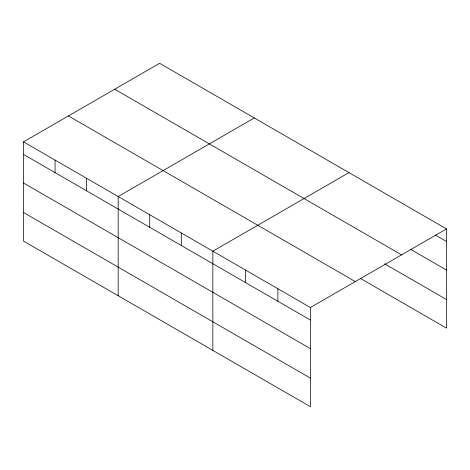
<?xml version="1.0" encoding="UTF-8"?>
<svg xmlns="http://www.w3.org/2000/svg" width="470" height="470" viewBox="0 0 470 470"><rect width="100%" height="100%" fill="white"/><g stroke="black" fill="none" stroke-linecap="round" stroke-linejoin="round"><path stroke-width="0.7" d="M23.5 141.869L310.394 307.509L310.394 406.709L23.5 241.075L23.5 141.869L159.606 63.291L446.5 228.925L446.5 328.13L360.208 278.311M254.282 117.952L118.176 196.53L118.176 295.736M348.957 172.613L212.851 251.192L212.851 350.391M310.394 307.509L446.5 228.925M435.244 234.965L446.5 241.463M410.856 249.488L446.5 270.062M114.692 89.224L401.586 254.858M384.595 263.793L446.5 299.531M68.414 115.937L355.308 281.577M23.5 154.407L310.394 320.041M23.5 183.006L310.394 348.64M23.5 212.469L310.394 378.109M277.882 288.733L277.882 301.27M245.363 269.962L245.363 282.499M181.291 232.967L181.291 245.505M149.736 214.749L149.736 227.286M86.615 178.312L86.615 190.844M55.061 160.088L55.061 172.625"/></g></svg>
